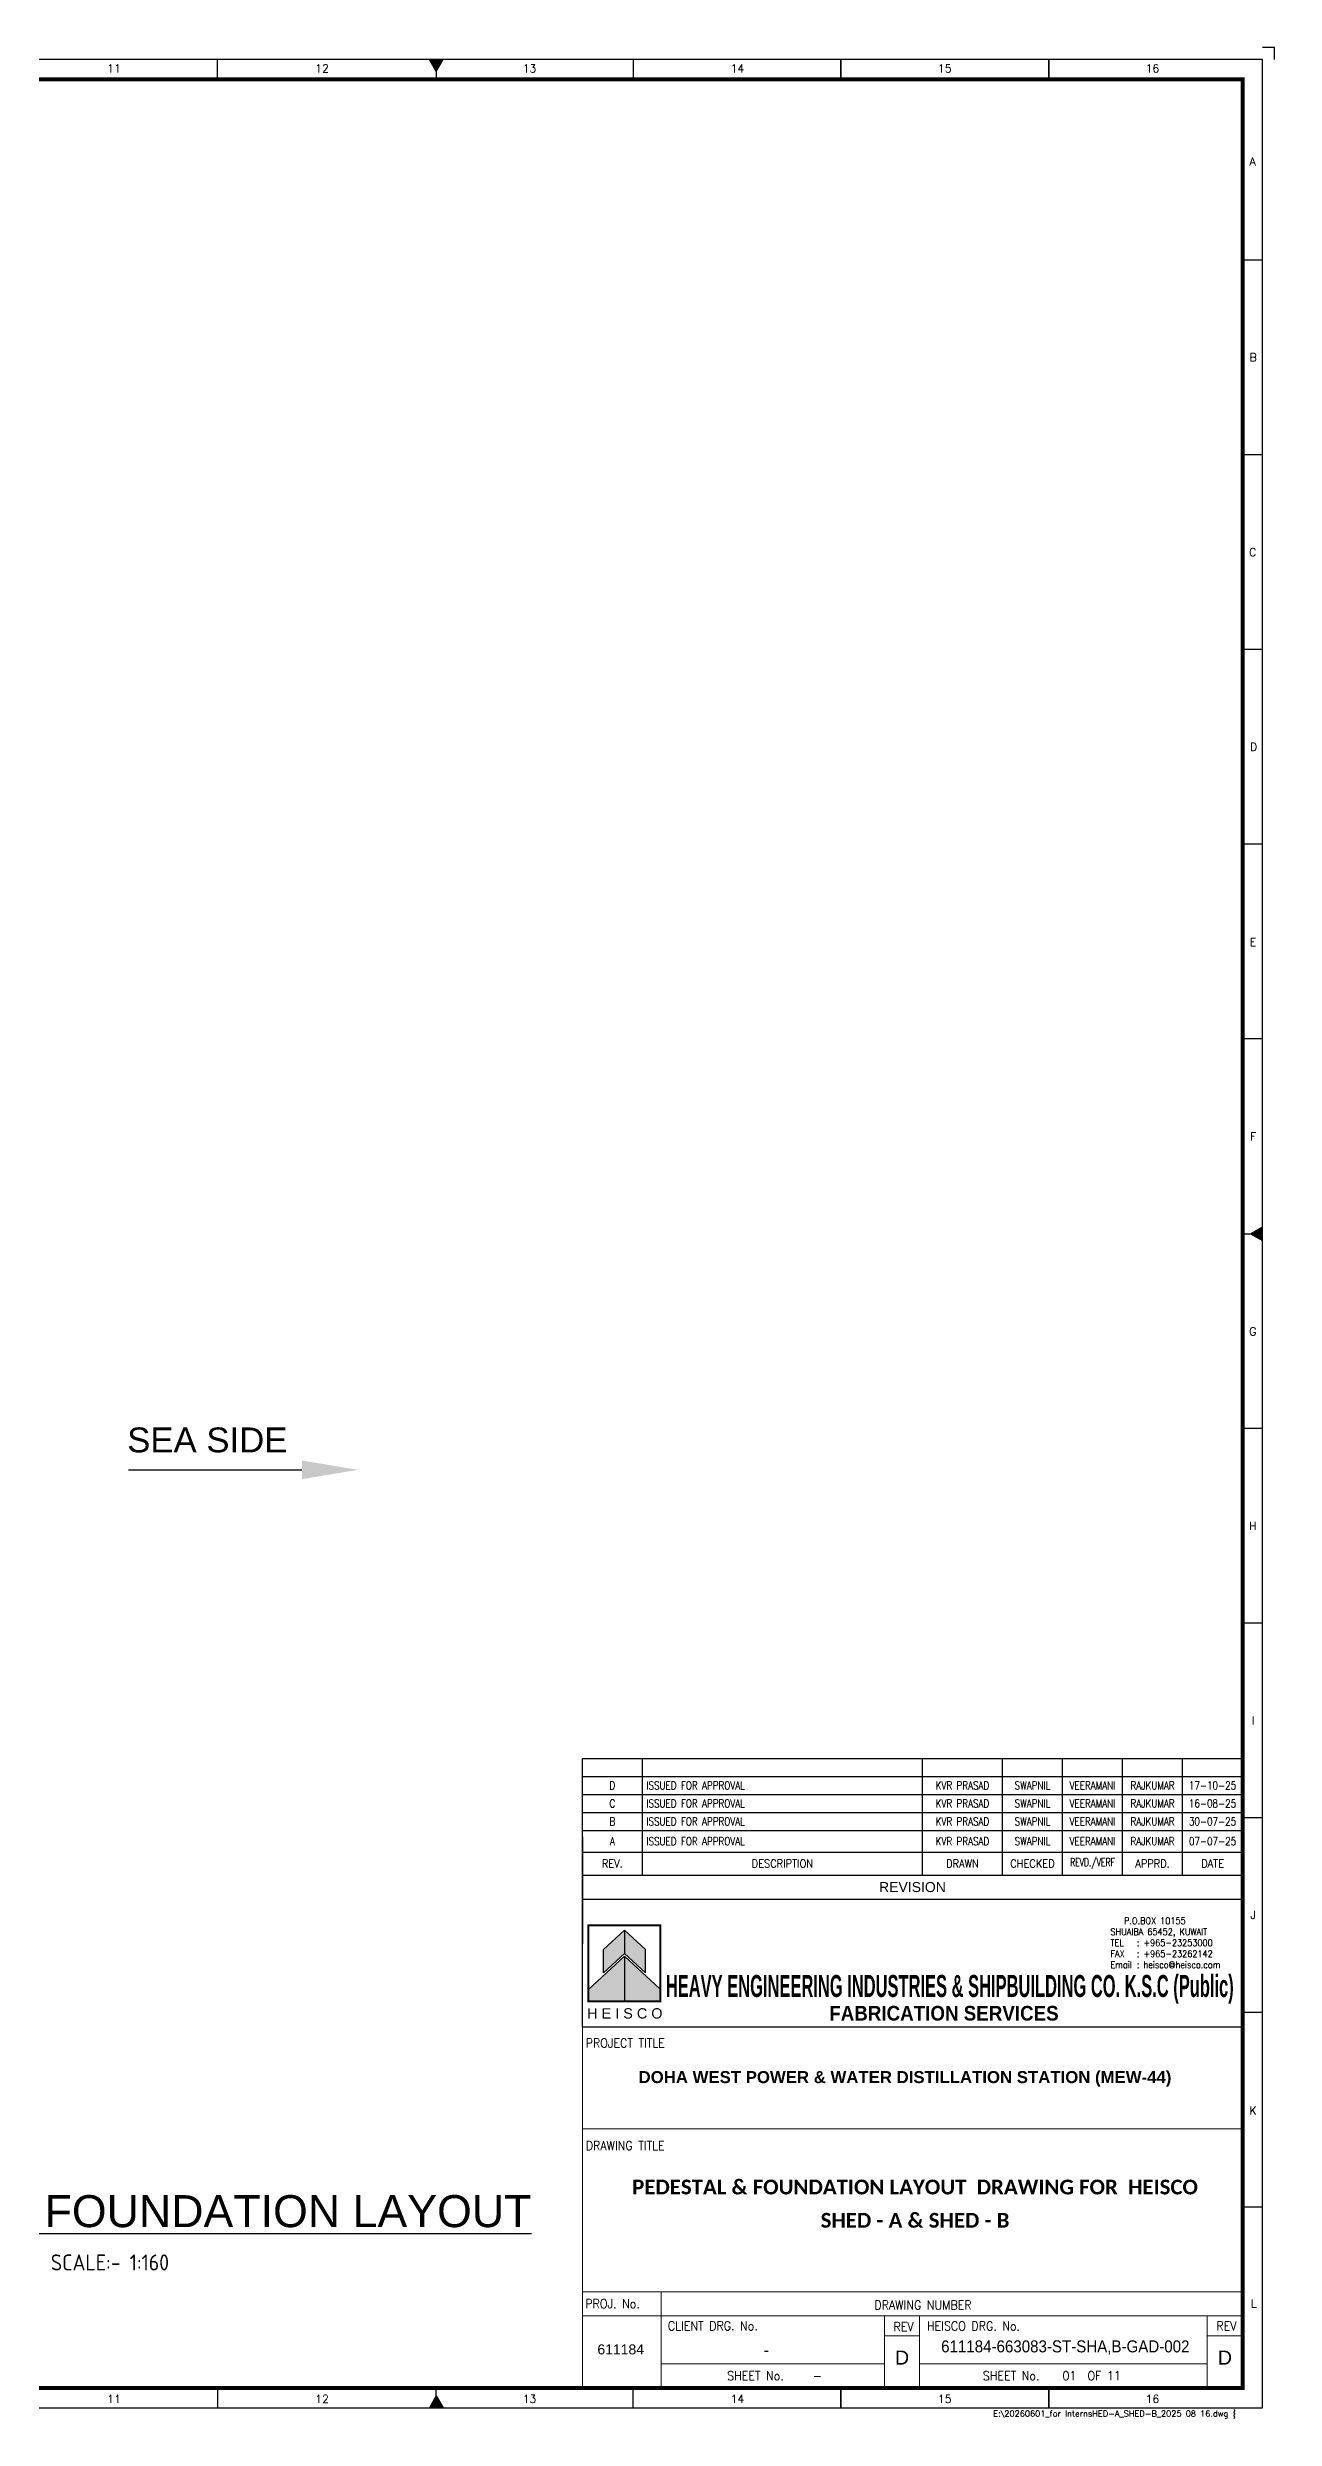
# Model space of a CAD drawing. Header units: millimetres. Extents: x -1055 to 11244, y -20673 to 2560.
# Drawn here: x 533 to 840, y 1149 to 1742 of the extents above; entities that cross this region are included whole.
import ezdxf
from ezdxf.enums import TextEntityAlignment as Align

# ---------------------------------------------------------------- set-up
doc = ezdxf.new("R2010")
doc.units = ezdxf.units.MM
for name, color, linetype in [('BORDER', 6, 'Continuous'), ('HEISCO', 7, 'Continuous'), ('TABLE', 4, 'Continuous')]:
    doc.layers.add(name, color=color, linetype=linetype)
doc.styles.add('ACISOTS', font='isocp.shx')
doc.styles.add('arial', font='arial.ttf')
doc.styles.add('HEISCO', font='ariblk.ttf')
doc.styles.add('HEISCO.', font='arial.ttf')
doc.styles.add('LOGO', font='ROMANS.SHX')
doc.styles.add('ROMANS', font='romans.shx', dxfattribs={"width": 0.8})
doc.styles.get("Standard").update_dxf_attribs({"font": 'arial.ttf'})

# ---------------------------------------------------------------- blocks, each defined once
blk = doc.blocks.new('A$7E96AC101B69')
blk.add_line((0, 1.17), (21.66, 1.17))
blk.add_solid([(21.66, 0), (21.66, 2.33), (28.66, 1.17)])
blk = doc.blocks.new('A$C61D9601B')
at = {"layer": 'HEISCO'}
for color, points in [(34, [(5.84, -8.9), (5.84, -15.38), (11.66, -10.02), (11.66, -3.54)]), (40, [(11.66, -3.54), (11.66, -10.02), (17.48, -15.38), (17.48, -8.9)]), (142, [(1.66, -19.99), (1.66, -23.3), (11.66, -23.3), (11.66, -10.78)]), (138, [(11.66, -10.78), (11.66, -23.3), (21.66, -23.3), (21.66, -19.99)])]:
    blk.add_hatch(color=color, dxfattribs=at).paths.add_polyline_path(points)
blk.add_line((11.66, -10.78), (11.66, -23.3))
blk.add_line((11.66, -10.78), (11.66, -23.3))
at = {"layer": 'HEISCO', "color": 142, "true_color": 0x00a8e1}
blk.add_line((11.66, -10.78), (1.66, -19.99), dxfattribs=at)
at = {"layer": 'HEISCO', "color": 138, "true_color": 0x004961}
for q in [(11.66, -23.3), (21.38, -19.73), (11.66, -23.3)]:
    blk.add_line((11.66, -10.78), q, dxfattribs=at)
at = {"layer": 'HEISCO', "color": 142, "true_color": 0x00a8e1, "const_width": 0.559}
blk.add_lwpolyline([(21.66, -23.3), (21.66, -2.17), (1.66, -2.17), (1.66, -23.3)], close=True, dxfattribs=at)
at = {"layer": 'HEISCO', "color": 34, "true_color": 0xa85400}
blk.add_lwpolyline([(5.84, -8.9), (11.66, -3.54), (11.66, -10.02), (5.84, -15.38)], close=True, dxfattribs=at)
at = {"layer": 'HEISCO', "color": 40, "true_color": 0xffc038}
blk.add_lwpolyline([(17.48, -8.9), (11.66, -3.54), (11.66, -10.02), (17.48, -15.38)], close=True, dxfattribs=at)
at = {"layer": 'HEISCO', "color": 7, "linetype": 'Continuous', "style": 'HEISCO.'}
blk.add_text('H E I S C O', height=2.8666, dxfattribs=at).set_placement((11.77, -26.65), align=Align.MIDDLE_CENTER)
blk = doc.blocks.new('165-HEISCO')
at = {"layer": 'HEISCO', "color": 6}
blk.add_lwpolyline([(0, 32), (165, 32), (165, 0), (0, 0)], close=True, dxfattribs=at)
at = {"layer": 'HEISCO', "xscale": 0.9, "yscale": 0.9, "zscale": 0.9}
blk.add_blockref('A$C61D9601B', (0.03, 27.46), dxfattribs=at)
at = {"layer": 'HEISCO', "color": 7, "linetype": 'ByBlock', "style": 'HEISCO', "width": 0.471616}
blk.add_text('HEAVY ENGINEERING INDUSTRIES & SHIPBUILDING CO. K.S.C (Public)', height=5.5, dxfattribs=at).set_placement((20.87, 7.57), (162.79, 7.57), align=Align.FIT)
at = {"layer": 'HEISCO', "color": 7, "linetype": 'ByBlock', "style": 'HEISCO', "width": 0.8}
blk.add_text('FABRICATION SERVICES', height=3.6667, dxfattribs=at).set_placement((90.37, 3.51), align=Align.MIDDLE_CENTER)
at = {"layer": 'HEISCO', "color": 3, "insert": (131.98, 27.45), "char_height": 1.65, "width": 30.9183, "attachment_point": 1, "style": 'LOGO'}
blk.add_mtext('\\pxsm1,ql;   {\\W0.9;P.O.BOX 10155\\P\\pt3,4;SHUAIBA 65452, KUWAIT \\P\\pt4;TEL^I: +965-23253000 \\PFAX^I: +965-23262142 \\PEmail^I: heisco@heisco.com}', dxfattribs=at)
blk = doc.blocks.new('*T28562')
at = {"layer": 'TABLE', "color": 4}
for p, q in [((0, 35.16), (165, 35.16)), ((0, 0), (0, 35.16)), ((15, 6), (15, 35.16)), ((85, 6), (85, 35.16)), ((105, 6), (105, 35.16)), ((120, 6), (120, 35.16)), ((135, 6), (135, 35.16)), ((150, 6), (150, 35.16)), ((165, 0), (165, 35.16)), ((0, 11.77), (165, 11.77)), ((0, 6), (15, 6)), ((0, 0), (165, 0))]:
    blk.add_line(p, q, dxfattribs=at)
at = {"layer": 'TABLE', "color": 8}
for p, q in [((0, 30.66), (165, 30.66)), ((0, 26.16), (165, 26.16)), ((0, 21.66), (165, 21.66)), ((0, 17.16), (165, 17.16))]:
    blk.add_line(p, q, dxfattribs=at)
at = {"layer": 'TABLE', "color": 0, "lineweight": -2}
blk.add_line((15, 6), (165, 6), dxfattribs=at)
at = {"layer": 'TABLE', "color": 7}
for s, insert, char_height, width, attachment_point, style in [('C', (7.5, 23.91), 2, 13, 5, 'ROMANS'), ('D', (7.5, 28.41), 2, 13, 5, 'ROMANS'), ('ISSUED FOR APPROVAL', (16, 28.41), 2, 68, 4, 'ROMANS'), ('ISSUED FOR APPROVAL', (16, 23.91), 2, 68, 4, 'ROMANS'), ('KVR PRASAD', (95, 28.41), 2, 18, 5, 'ROMANS'), ('KVR PRASAD', (95, 23.91), 2, 18, 5, 'ROMANS'), ('SWAPNIL', (112.5, 28.41), 2, 13, 5, 'ROMANS'), ('SWAPNIL', (112.5, 23.91), 2, 13, 5, 'ROMANS'), ('VEERAMANI', (127.5, 28.41), 2, 13, 5, 'ROMANS'), ('VEERAMANI', (127.5, 23.91), 2, 13, 5, 'ROMANS'), ('RAJKUMAR', (142.5, 28.41), 2, 13, 5, 'ROMANS'), ('RAJKUMAR', (142.5, 23.91), 2, 13, 5, 'ROMANS'), ('17-10-25', (157.5, 28.41), 2, 13, 5, 'ROMANS'), ('16-08-25', (157.5, 23.91), 2, 13, 5, 'ROMANS'), ('B', (7.5, 19.41), 2, 13, 5, 'ROMANS'), ('ISSUED FOR APPROVAL', (16, 19.41), 2, 68, 4, 'ROMANS'), ('KVR PRASAD', (95, 19.41), 2, 18, 5, 'ROMANS'), ('SWAPNIL', (112.5, 19.41), 2, 13, 5, 'ROMANS'), ('VEERAMANI', (127.5, 19.41), 2, 13, 5, 'ROMANS'), ('RAJKUMAR', (142.5, 19.41), 2, 13, 5, 'ROMANS'), ('30-07-25', (157.5, 19.41), 2, 13, 5, 'ROMANS'), ('{\\W0.9;REV.}', (7.5, 8.89), 2, 13, 5, 'ROMANS'), ('{\\W0.9;DESCRIPTION}', (50, 8.89), 2, 68, 5, 'ROMANS'), ('{\\W0.9;DRAWN}', (95, 8.89), 2, 18, 5, 'ROMANS'), ('{\\W0.9;CHECKED}', (112.5, 8.89), 2, 13, 5, 'ROMANS'), ('{\\W0.7;REVD./VERF}', (127.5, 8.89), 2, 13, 5, 'ROMANS'), ('{\\W0.9;APPRD.}', (142.5, 8.89), 2, 13, 5, 'ROMANS'), ('{\\W0.9;DATE}', (157.5, 8.89), 2, 13, 5, 'ROMANS'), ('{\\C7;REVISION}', (82.5, 3), 2.5, 163, 5, 'arial')]:
    blk.add_mtext(s, dxfattribs=dict(at, insert=insert, char_height=char_height, width=width, attachment_point=attachment_point, style=style))
at = {"layer": 'TABLE', "color": 3, "char_height": 2, "style": 'ROMANS'}
for s, insert, width, attachment_point in [('A', (7.5, 14.46), 13, 5), ('ISSUED FOR APPROVAL', (16, 14.46), 68, 4), ('KVR PRASAD', (95, 14.46), 18, 5), ('SWAPNIL', (112.5, 14.46), 13, 5), ('VEERAMANI', (127.5, 14.46), 13, 5), ('RAJKUMAR', (142.5, 14.46), 13, 5), ('07-07-25', (157.5, 14.46), 13, 5)]:
    blk.add_mtext(s, dxfattribs=dict(at, insert=insert, width=width, attachment_point=attachment_point))
blk = doc.blocks.new('A1B')
at = {"layer": 'BORDER', "color": 1}
for p, q in [((575.81, 585), (575.81, 590)), ((679.69, 590), (679.69, 585)), ((731.63, 590), (731.63, 585)), ((731.63, 585), (731.63, 590)), ((731.63, 590), (731.63, 585)), ((783.56, 590), (783.56, 585)), ((783.56, 585), (783.56, 590)), ((837, 539.83), (832, 539.83)), ((837, 491.17), (832, 491.17)), ((837, 442.5), (832, 442.5)), ((837, 393.84), (832, 393.84)), ((837, 345.17), (832, 345.17)), ((837, 247.84), (832, 247.84)), ((837, 199.17), (832, 199.17)), ((837, 150.51), (832, 150.51)), ((837, 101.84), (832, 101.84)), ((837, 53.17), (832, 53.17)), ((575.81, 8), (575.81, 3)), ((679.69, 3), (679.69, 8)), ((731.63, 3), (731.63, 8)), ((731.63, 8), (731.63, 3)), ((731.63, 3), (731.63, 8)), ((783.56, 3), (783.56, 8)), ((783.56, 8), (783.56, 3))]:
    blk.add_line(p, q, dxfattribs=at)
at = {"layer": 'BORDER'}
for p, q in [((630.5, 587), (628.77, 590)), ((630.5, 590), (630.5, 585)), ((630.5, 587), (632.23, 590)), ((832, 296.5), (837, 296.5)), ((834, 296.5), (837, 298.23)), ((834, 296.5), (837, 294.77)), ((630.5, 6), (628.77, 3)), ((630.5, 3), (630.5, 8)), ((630.5, 6), (632.23, 3))]:
    blk.add_line(p, q, dxfattribs=at)
at = {"layer": 'BORDER', "color": 1}
blk.add_lwpolyline([(840, 590), (840, 593), (837, 593)], dxfattribs=at)
at = {"layer": 'BORDER'}
blk.add_lwpolyline([(837, 3), (837, 590), (3, 590), (3, 3)], close=True, dxfattribs=at)
at = {"layer": 'BORDER', "const_width": 1}
blk.add_lwpolyline([(8, 8), (832, 8), (832, 585), (8, 585)], close=True, dxfattribs=at)
at = {"layer": 'BORDER'}
for points in [[(632.23, 590), (628.77, 590), (630.5, 587)], [(837, 298.23), (837, 294.77), (834, 296.5)], [(632.23, 3), (628.77, 3), (630.5, 6)]]:
    blk.add_solid(points, dxfattribs=at)
at = {"color": 11, "insert": (830.38, 1.34), "char_height": 1.5, "width": 401.355, "attachment_point": 6, "style": 'ROMANS'}
blk.add_mtext('{\\W1;\\C1;E:\\20260601_for Interns\\SHED-A_SHED-B_2025 08 16.dwg }', dxfattribs=at)
at = {"layer": 'BORDER', "color": 1, "style": 'ROMANS'}
for s, p in [('11', (549.97, 586.75)), ('12', (601.96, 586.75)), ('13', (653.79, 586.75)), ('14', (705.77, 586.75)), ('15', (757.56, 586.75)), ('16', (809.48, 586.75)), ('A', (834.52, 563.52)), ('B', (834.65, 514.55)), ('C', (834.51, 465.84)), ('D', (834.75, 417.17)), ('E', (834.61, 368.4)), ('F', (834.66, 319.81)), ('G', (834.56, 271.07)), ('H', (834.57, 222.46)), ('I', (834.69, 173.82)), ('J', (834.67, 125.23)), ('K', (834.62, 76.36)), ('L', (834.8, 28.07)), ('11', (549.97, 4.25)), ('12', (601.96, 4.25)), ('13', (653.79, 4.25)), ('14', (705.77, 4.25)), ('15', (757.56, 4.25)), ('16', (809.48, 4.25))]:
    blk.add_text(s, height=2, dxfattribs=at).set_placement(p, align=Align.CENTER)

msp = doc.modelspace()

# ---------------------------------------------------------------- linework, layer by layer
at = {"layer": 'BORDER'}
for p, q in [((667, 1314.174892), (832, 1314.174892)), ((667, 1294.550858), (667, 1267.810147)), ((832, 1294.550858), (832, 1267.810147)), ((667, 1278.987985), (832, 1278.987985))]:
    msp.add_line(p, q, dxfattribs=at)
at = {"layer": 'BORDER', "color": 8, "lineweight": 0}
for p, q in [((742.485894, 1169.838959), (751.30378, 1169.838959)), ((823.182115, 1169.838959), (832, 1169.838959))]:
    msp.add_line(p, q, dxfattribs=at)
at = {"layer": 'BORDER', "color": 6, "lineweight": 0}
msp.add_lwpolyline([(667, 1246.987985), (832, 1246.987985), (832, 1156.838959), (667, 1156.838959)], close=True, dxfattribs=at)
for points in [[(667, 1221.639762), (832, 1221.639762)], [(667, 1180.838959), (832, 1180.838959)], [(686.66674, 1180.838959), (686.66674, 1156.838959)], [(667, 1174.838959), (832, 1174.838959)], [(742.485894, 1174.838959), (742.485894, 1156.838959)], [(751.30378, 1174.838959), (751.30378, 1156.838959)], [(823.182115, 1174.838959), (823.182115, 1156.838959)]]:
    msp.add_lwpolyline(points, dxfattribs=at)
at = {"layer": 'BORDER', "color": 8, "lineweight": 0}
for points in [[(686.66674, 1162.838959), (742.485894, 1162.838959)], [(751.30378, 1162.838959), (823.182115, 1162.838959)]]:
    msp.add_lwpolyline(points, dxfattribs=at)

# ---------------------------------------------------------------- block references
for name, p in [('A1B', (0, 1148.838959)), ('*T28562', (667, 1279.016797))]:
    msp.add_blockref(name, p)
at = {"xscale": 2, "yscale": 2, "zscale": 2}
msp.add_blockref('A$7E96AC101B69', (553.618178, 1383.977275), dxfattribs=at)
at = {"layer": 'HEISCO'}
msp.add_blockref('165-HEISCO', (667, 1246.987985), dxfattribs=at)

# ---------------------------------------------------------------- texts
at = {"color": 130}
for s, height, p in [('SEA SIDE', 6.216, (553.254662, 1393.792609)), ('%%UPEDESTAL & FOUNDATION LAYOUT', 8, (460.556194, 1201.028194))]:
    msp.add_text(s, height=height, dxfattribs=at).set_placement(p, align=Align.MIDDLE_LEFT)
at = {"insert": (548.939995, 1188.204658), "char_height": 4, "attachment_point": 5, "style": 'ACISOTS'}
msp.add_mtext('SCALE:- 1:160', dxfattribs=at)
at = {"layer": 'BORDER', "color": 3, "style": 'ROMANS', "width": 0.9}
for s, p in [('PROJECT TITLE', (667.835598, 1241.922219)), ('DRAWING TITLE', (667.862622, 1216.296646)), ('PROJ. No.', (667.740022, 1176.779741)), ('CLIENT DRG. No.', (688.371815, 1171.23447)), ('DRAWING NUMBER', (739.989395, 1176.431458)), ('HEISCO DRG. No.', (753.126802, 1171.214711)), ('SHEET No.    -', (703.198275, 1158.762709)), ('SHEET No.   01  OF 11', (767.084417, 1158.762709))]:
    msp.add_text(s, height=2.25, dxfattribs=at).set_placement(p)
for p in [(827.971349, 1171.219813), (747.275128, 1171.008653)]:
    msp.add_text('REV', height=2.25, dxfattribs=at).set_placement(p, align=Align.CENTER)
at = {"layer": 'BORDER', "color": 7, "style": 'arial'}
for s, insert, char_height, width, attachment_point in [('{\\fArial|b1|i0|c0|p34;DOHA WEST POWER & WATER DISTILLATION STATION (MEW-44)}', (747.638963, 1234.081652), 3, 163.24464911, 5), ('{\\fCalibri|b1|i0|c0|p2;\\H1.2308x;PEDESTAL & FOUNDATION LAYOUT  DRAWING FOR  HEISCO}', (750.147595, 1207.038375), 3, 163.24464911, 5), ('{\\fCalibri|b1|i0|c0|p2;\\H1.2308x;SHED - A & SHED - B}', (750.147595, 1198.719101), 3, 163.24464911, 5), ('611184', (676.592841, 1167.728869), 2.5, 24.94987634, 2), ('{\\W0.9;611184-663083-ST-SHA,B-GAD-002}', (787.702561, 1168.73047), 3, 43.61317739, 2), ('-', (712.959319, 1167.836301), 3, 47.48534094, 2), ('D', (746.898523, 1164.426289), 3.5, 6.29727831, 5), ('D', (827.594743, 1164.426289), 3.5, 8.40928889, 5)]:
    msp.add_mtext(s, dxfattribs=dict(at, insert=insert, char_height=char_height, width=width, attachment_point=attachment_point))

doc.saveas('drawing.dxf')
